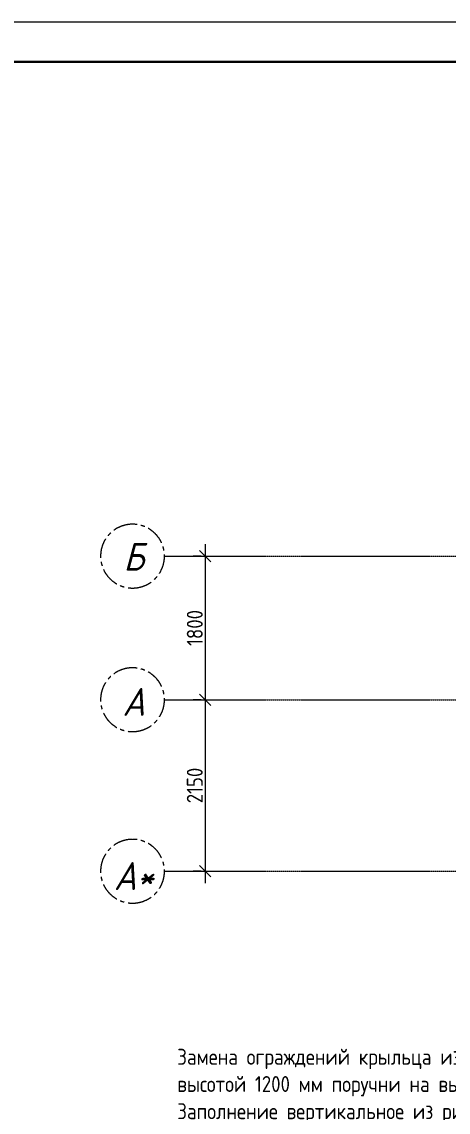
# Model space of a CAD drawing. Header units: millimetres. Extents: x 504091 to 2165846, y 135022 to 442887.
# Drawn here: x 1013206 to 1018545, y 322524 to 336193 of the extents above; entities that cross this region are included whole.
import ezdxf
from ezdxf.enums import TextEntityAlignment as Align

# ---------------------------------------------------------------- set-up
doc = ezdxf.new("R2010")
doc.units = ezdxf.units.MM
doc.linetypes.add('ADSK_Линия сетки', pattern=[25, 20, -2.5, 0, -2.5])
doc.linetypes.add('осеваяX2', pattern=[4, 2.5, -0.5, 0.5, -0.5])
doc.layers.get('Defpoints').update_dxf_attribs({"color": 255})
for name, color, linetype, lineweight in [('Ramka', 7, 'Continuous', 35), ('Аннотация', 7, 'Continuous', 9), ('Оси', 165, 'осеваяX2', 13), ('размеры', 7, 'Continuous', 9)]:
    doc.layers.add(name, color=color, linetype=linetype, lineweight=lineweight)
doc.styles.add('GOST 2.304_new', font='isocpeur.ttf', dxfattribs={"width": 0.9, "oblique": 15})
doc.styles.add('GOST Common_1', font='GOST_Common.ttf', dxfattribs={"width": 0.9, "height": 250})
doc.styles.add('GOST Common_6', font='GOST_Common.ttf', dxfattribs={"width": 0.9, "height": 200})
doc.styles.add('RAMKA', font='isocpeur.ttf', dxfattribs={"oblique": 15, "height": 2.5})
doc.dimstyles.new('ADSK_Основной_2_5_мм', dxfattribs={"dimscale": 304.8, "dimtxt": 251.428749, "dimasz": 0.463911, "dimexe": 0.492126, "dimexo": 0.492126, "dimgap": 0.098425, "dimtad": 1, "dimdec": 3, "dimrnd": 0.001, "dimdsep": 46, "dimtxsty": 'GOST Common_1', "dimblk1": 'OBLIQUE', "dimblk2": 'OBLIQUE', "dimsah": 1, "dimcen": 0.09, "dimdle": 0.492126, "dimazin": 2, "dimtfac": 1, "dimtdec": 4, "dimtix": 1, "dimtmove": 0, "dimatfit": 3, "dimfxl": 0, "dimtvp": 1, "dimtolj": 1, "dimtzin": 0, "dimlwd": 20, "dimlwe": 20, "dimarcsym": 0})

# ---------------------------------------------------------------- blocks, each defined once
blk = doc.blocks.new('Ось сетки - Круг_Ø8 мм-8258-План 1-го этажа')
at = {"layer": 'Оси', "lineweight": 20}
for start, end in [(360, 180), (180, 360)]:
    blk.add_arc((0, 0), 4, start, end, dxfattribs=at)
blk = doc.blocks.new('_Oblique')
at = {"color": 0, "linetype": 'ByBlock', "lineweight": -2}
blk.add_line((-0.5, -0.5), (0.5, 0.5), dxfattribs=at)
blk = doc.blocks.new('*D974')
at = {"layer": 'Defpoints', "color": 0, "lineweight": 20, "transparency": 16777216}
for p in [(1015602, 327695), (1015502, 325545), (1015602, 325545)]:
    blk.add_point(p, dxfattribs=at)
at = {"layer": 'размеры', "color": 0, "lineweight": 20, "transparency": 16777216}
for p, q in [((1015502, 327845), (1015502, 325395)), ((1015452, 327695), (1015352, 327695)), ((1015452, 325545), (1015352, 325545))]:
    blk.add_line(p, q, dxfattribs=at)
at = {"layer": 'размеры', "color": 0, "lineweight": 20, "transparency": 16777216, "xscale": 141.4, "yscale": 141.4, "zscale": 141.4}
for p, rotation in [((1015502, 327695), 90), ((1015502, 325545), 270)]:
    blk.add_blockref('_Oblique', p, dxfattribs=dict(at, rotation=rotation))
at = {"layer": 'размеры', "color": 0, "lineweight": 20, "transparency": 16777216, "insert": (1015372, 326620), "char_height": 200, "width": 700.59, "attachment_point": 5, "rotation": 90, "style": 'GOST Common_6'}
blk.add_mtext('\\A1;2150', dxfattribs=at)
blk = doc.blocks.new('*D975')
at = {"layer": 'Defpoints', "color": 0, "lineweight": 20, "transparency": 16777216}
for p in [(1015602, 329495), (1015502, 327695), (1015602, 327695)]:
    blk.add_point(p, dxfattribs=at)
at = {"layer": 'размеры', "color": 0, "lineweight": 20, "transparency": 16777216}
for p, q in [((1015502, 329645), (1015502, 327545)), ((1015452, 329495), (1015352, 329495)), ((1015452, 327695), (1015352, 327695))]:
    blk.add_line(p, q, dxfattribs=at)
at = {"layer": 'размеры', "color": 0, "lineweight": 20, "transparency": 16777216, "xscale": 141.4, "yscale": 141.4, "zscale": 141.4}
for p, rotation in [((1015502, 329495), 90), ((1015502, 327695), 270)]:
    blk.add_blockref('_Oblique', p, dxfattribs=dict(at, rotation=rotation))
at = {"layer": 'размеры', "color": 0, "lineweight": 20, "transparency": 16777216, "insert": (1015372, 328595), "char_height": 200, "width": 700.59, "attachment_point": 5, "rotation": 90, "style": 'GOST Common_6'}
blk.add_mtext('\\A1;1800', dxfattribs=at)
blk = doc.blocks.new('FORMAT_REV_SPDS1')
at = {"lineweight": 5}
blk.add_lwpolyline([(0, 0), (0, 420), (594, 420), (594, 0)], close=True, dxfattribs=at)
at = {"lineweight": 30}
blk.add_lwpolyline([(20, 5), (20, 415), (589, 415), (589, 5)], close=True, dxfattribs=at)
at = {"style": 'RAMKA', "oblique": 15, "width": 0.9}
for tag, height, p in [('СТРАНИЦА', 0.00025, (589, 415)), ('ДАТА1', 2.5, (464, 32.5)), ('ДАТА2', 2.5, (464, 27.5)), ('СТАДИЯ', 2.5, (546.5, 25)), ('ЛИСТ', 2.5, (561.5, 25)), ('ЛИСТОВ', 2.5, (579, 25)), ('ДАТА3', 2.5, (464, 22.5)), ('ДАТА4', 2.5, (464, 17.5)), ('ДАТА5', 2.5, (464, 12.5)), ('ДАТА6', 2.5, (464, 7.5))]:
    blk.add_attdef(tag, text='', height=height, dxfattribs=at).set_placement(p, align=Align.MIDDLE_CENTER)
at = {"style": 'RAMKA', "oblique": 15, "width": 0.9, "flags": 8}
blk.add_attdef('ШИФР', text='', height=5, dxfattribs=at).set_placement((529, 55), align=Align.MIDDLE_CENTER)
at = {"style": 'RAMKA', "oblique": 15, "width": 0.9}
for tag, p in [('ОБЪЕКТ_001', (523.43, 41.25)), ('КОМПЛЕКТ_001', (496.92, 26.25)), ('КОМПАНИЯ_001', (547.72, 13.33)), ('НАИМЕНОВАНИЕ_001', (487.02, 11.62)), ('КОМПАНИЯ_002', (553.45, 9.17))]:
    blk.add_attdef(tag, p, '', height=2.5, dxfattribs=at)
for tag, p in [('ДОЛЖНОСТЬ1', (405, 32.5)), ('ФИО1', (425, 32.5)), ('ДОЛЖНОСТЬ2', (405, 27.5)), ('ФИО2', (425, 27.5)), ('ДОЛЖНОСТЬ3', (405, 22.5)), ('ФИО3', (425, 22.5)), ('ДОЛЖНОСТЬ4', (405, 17.5)), ('ФИО4', (425, 17.5)), ('ДОЛЖНОСТЬ5', (405, 12.5)), ('ФИО5', (425, 12.5)), ('ДОЛЖНОСТЬ6', (405, 7.5)), ('ФИО6', (425, 7.5))]:
    blk.add_attdef(tag, text='', height=2.5, dxfattribs=at).set_placement(p, align=Align.MIDDLE_LEFT)
at = {"style": 'RAMKA', "oblique": 15, "width": 0.9, "flags": 8}
blk.add_attdef('ФОРМАТЛИСТА', text='', height=2.5, dxfattribs=at).set_placement((560, 2.5), align=Align.MIDDLE_LEFT)

msp = doc.modelspace()

# ---------------------------------------------------------------- linework, layer by layer
at = {"layer": 'Оси', "linetype": 'ADSK_Линия сетки'}
for p, q in [((1014992.1169, 329494.979), (1045712.17, 329494.979)), ((1014992.1169, 327694.979), (1042026.7746, 327694.979)), ((1014992.1169, 325544.979), (1042026.7746, 325544.979))]:
    msp.add_line(p, q, dxfattribs=at)

# ---------------------------------------------------------------- block references
at = {"layer": 'Ramka', "xscale": 100, "yscale": 100, "zscale": 100}
msp.add_blockref('FORMAT_REV_SPDS1', (1009833.3341, 294193.4734), dxfattribs=at)
at = {"layer": 'Оси', "lineweight": 20, "xscale": 99.99999999999993, "yscale": 99.99999999999993, "zscale": 99.99999999999993, "rotation": 269.9999999999994}
for p in [(1014592.1169, 329494.979), (1014592.1169, 327694.979), (1014592.1169, 325544.979)]:
    msp.add_blockref('Ось сетки - Круг_Ø8 мм-8258-План 1-го этажа', p, dxfattribs=at)

# ---------------------------------------------------------------- texts
at = {"layer": 'Аннотация', "lineweight": 9, "insert": (1015153.1883, 323318.6277), "char_height": 200, "width": 8194.325253, "attachment_point": 1, "line_spacing_factor": 1.022766, "style": 'GOST Common_6'}
msp.add_mtext('\\pt288,576,864,1152,1440,1728,2016,2304,2592,2880,3168,3456,3744,4032,4320,4608,4896,5184,5472,5760,6048,6336,6624,6912,7200,7488,7776,8064,8352,8640,8928,9216;Замена ограждений крыльца из нержавеющей полированной стали высотой 1200 мм поручни на высоте 700 и 900 мм, Ф50 мм\\PЗаполнение вертикальное из ригелей ⌀16 мм, с шагом 100 мм', dxfattribs=at)
at = {"layer": 'Оси', "char_height": 350, "width": 291.6, "attachment_point": 5, "line_spacing_factor": 1.022766, "style": 'GOST 2.304_new'}
for s, insert in [('\\pt89.999,180.0015,270.0005,359.9995,449.9985,540.001,630,719.999,810.0015,900.0005,989.9995,1079.9985,1170.001,1260,1349.999,1440.0015,1530.0005,1619.9995,1709.9985,1800.001,1890,1979.999,2070.0015,2160.0005,2249.9995,2339.9985,2430.001,2520,2609.999,2700.0015,2790.0005,2879.9995;Б', (1014607.044, 329487.3962)), ('\\pt89.999,180.0015,270.0005,359.9995,449.9985,540.001,630,719.999,810.0015,900.0005,989.9995,1079.9985,1170.001,1260,1349.999,1440.0015,1530.0005,1619.9995,1709.9985,1800.001,1890,1979.999,2070.0015,2160.0005,2249.9995,2339.9985,2430.001,2520,2609.999,2700.0015,2790.0005,2879.9995;А', (1014607.044, 327667.4662)), ('\\pt89.999,180.0015,270.0005,359.9995,449.9985,540.001,630,719.999,810.0015,900.0005,989.9995,1079.9985,1170.001,1260,1349.999,1440.0015,1530.0005,1619.9995,1709.9985,1800.001,1890,1979.999,2070.0015,2160.0005,2249.9995,2339.9985,2430.001,2520,2609.999,2700.0015,2790.0005,2879.9995;А*', (1014607.044, 325484.3124))]:
    msp.add_mtext(s, dxfattribs=dict(at, insert=insert))

# ---------------------------------------------------------------- dimensions: what is measured, and where the dimension line sits
at = {"layer": 'размеры', "lineweight": 20}
for base, p1, p2, override, picture, middle in [((1015501.6862, 327694.979), (1015601.6711, 329494.979), (1015601.6711, 327694.979), {"dimtxt": 230, "dimpost": '<>', "dimtxsty": 'GOST Common_6', "dimfxl": 1800}, '*D975', (1015371.6862, 328594.979)), ((1015501.6862, 325544.979), (1015601.6711, 327694.979), (1015601.6711, 325544.979), {"dimtxt": 230, "dimpost": '<>', "dimtxsty": 'GOST Common_6', "dimfxl": 2150}, '*D974', (1015371.6862, 326619.979))]:
    dim = msp.add_linear_dim(base=base, p1=p1, p2=p2, angle=90, dimstyle='ADSK_Основной_2_5_мм', override=override, dxfattribs=at)
    dim.commit()
    dim.dimension.update_dxf_attribs({"geometry": picture, "text_midpoint": middle})

doc.saveas('drawing.dxf')
